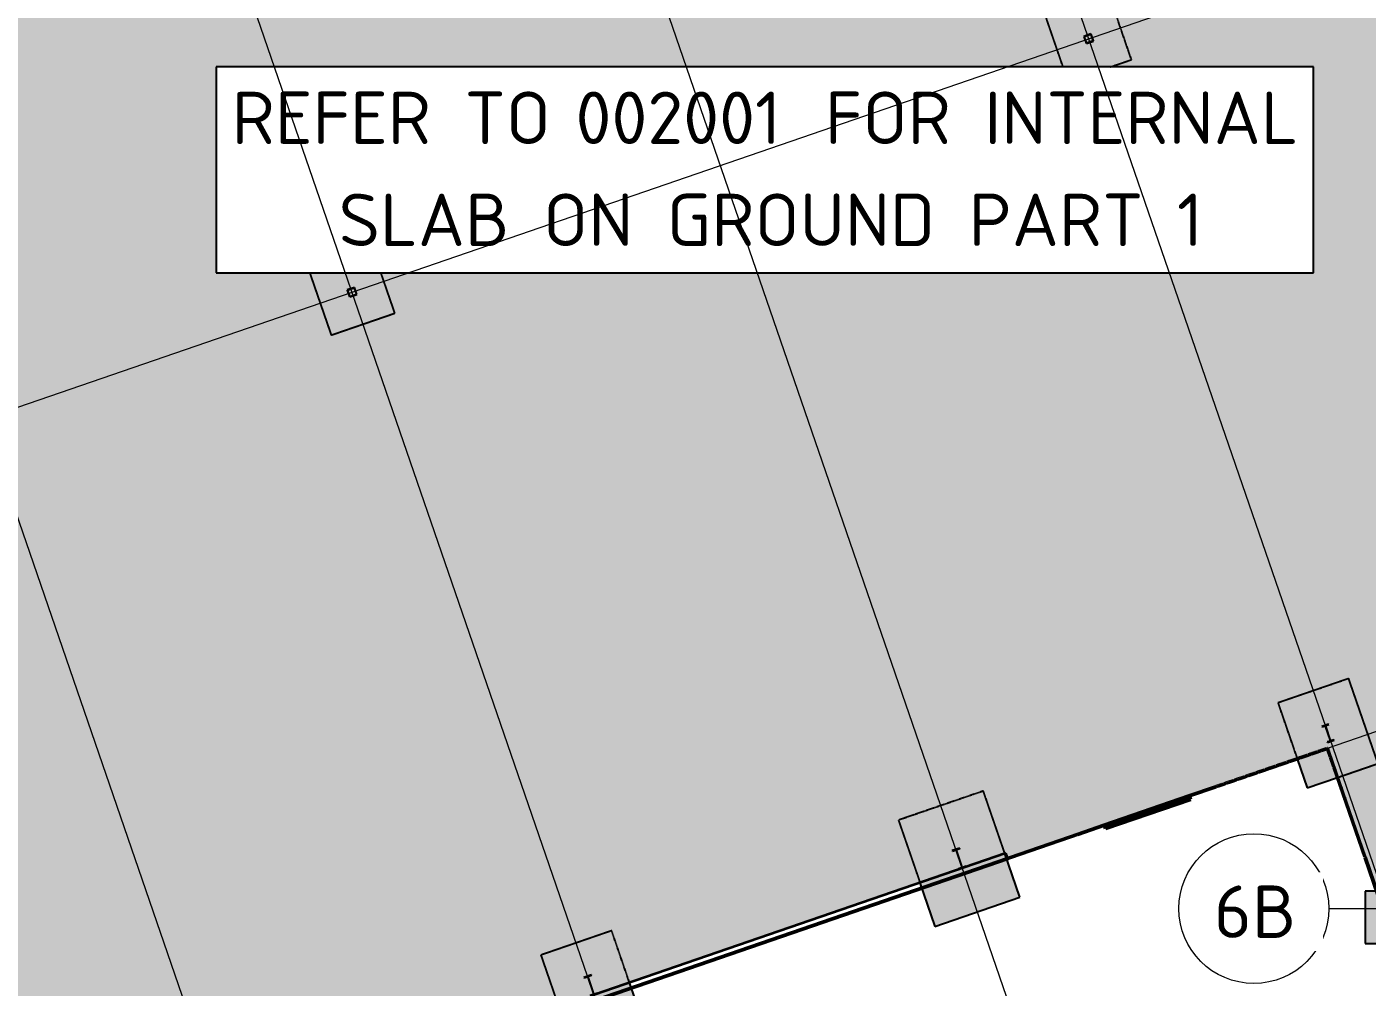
# Model space of a CAD drawing. Header units: millimetres. Extents: x 705 to 313061, y -3762 to 4071588.
# Drawn here: x 90742 to 126528, y 3967748 to 3993403 of the extents above; entities that cross this region are included whole.
import ezdxf

# ---------------------------------------------------------------- set-up
doc = ezdxf.new("R2010")
doc.units = ezdxf.units.MM
for name, pattern in [('Dash', [7, 5, -2]), ('Hidden Double', [7, 5, -2]), ('Hidden Half', [3, 2, -1])]:
    doc.linetypes.add(name, pattern=pattern)
for name, color, linetype, lineweight in [('A-000-T_TEXT', 231, 'Continuous', 13), ('A-010-M_LINE', 90, 'Continuous', 13), ('A-200-M_WALL_EXT', 113, 'Continuous', 13), ('A-230-H-FLOOR', 190, 'Continuous', 13), ('A-230-M_FLOOR', 192, 'Continuous', 13), ('A-230-MH_FLOOR', 190, 'Hidden Double', 13), ('S-160-M_FOUND', 171, 'Continuous', 13), ('S-160-MH_FOUND', 171, 'Hidden Half', 13), ('S-280-M_COLUMN', 52, 'Continuous', 13), ('S-280-MH_COLUMN', 52, 'Hidden Half', 13), ('Z-030-M_GRID', 191, 'Continuous', 13), ('Z-033_T_GRIDREF', 31, 'Continuous', 13)]:
    doc.layers.add(name, color=color, linetype=linetype, lineweight=lineweight)
doc.styles.add('ISOCPEUR_2', font='isocpeur.ttf', dxfattribs={"height": 1400})
doc.styles.add('ISOCPEUR_B_2', font='', dxfattribs={"height": 1400})
doc.styles.get('ISOCPEUR_B_2').set_extended_font_data('ISOCPEUR', bold=True)

# ---------------------------------------------------------------- blocks, each defined once
blk = doc.blocks.new('NRP_Column-Steel-SHS - SC444 - 200x200x6_0SHS-4110093-S1_001 - EXTERNAL PAVEMENT PLAN')
at = {"layer": 'S-280-M_COLUMN', "lineweight": 25}
for p, q in [((100, 100), (-100, 100)), ((-100, 100), (-100, -100)), ((-94, -94), (-94, 94)), ((-94, 94), (94, 94)), ((94, 94), (94, -94)), ((100, -100), (100, 100)), ((-100, -100), (100, -100)), ((94, -94), (-94, -94))]:
    blk.add_line(p, q, dxfattribs=at)
blk = doc.blocks.new('NRP_Column-Steel-SHS - SC444 - 200x200x6_0SHS-4110094-S1_001 - EXTERNAL PAVEMENT PLAN')
at = {"layer": 'S-280-M_COLUMN', "lineweight": 25}
for p, q in [((100, 100), (-100, 100)), ((-100, 100), (-100, -100)), ((-94, -94), (-94, 94)), ((-94, 94), (94, 94)), ((94, 94), (94, -94)), ((100, -100), (100, 100)), ((-100, -100), (100, -100)), ((94, -94), (-94, -94))]:
    blk.add_line(p, q, dxfattribs=at)
blk = doc.blocks.new('NRP_Column-Steel-UB - SC124 - 530UB82_0-V47-S1_001 - EXTERNAL PAVEMENT PLAN')
at = {"layer": 'S-280-M_COLUMN', "lineweight": 25}
for p, q in [((104.5, 528.2), (-104.5, 528.2)), ((-104.5, 528.2), (-104.5, 515)), ((-104.5, 515), (-18.8, 515)), ((-4.8, 501), (-4.8, 27.2)), ((4.8, 27.2), (4.8, 501)), ((18.8, 515), (104.5, 515)), ((104.5, 515), (104.5, 528.2)), ((-18.8, 13.2), (-104.5, 13.2)), ((-104.5, 13.2), (-104.5, 0)), ((-104.5, 0), (104.5, 0)), ((104.5, 13.2), (18.8, 13.2)), ((104.5, 0), (104.5, 13.2))]:
    blk.add_line(p, q, dxfattribs=at)
for centre, start, end in [((-18.8, 501), 0, 90), ((18.8, 501), 90, 180), ((-18.8, 27.2), 270, 0), ((18.8, 27.2), 180, 270)]:
    blk.add_arc(centre, 14, start, end, dxfattribs=at)
at = {"layer": 'S-280-MH_COLUMN', "lineweight": 25}
for centre, start, end in [((-18.8, 501), 0, 90), ((18.8, 501), 90, 180), ((-18.8, 27.2), 270, 0), ((18.8, 27.2), 180, 270)]:
    blk.add_arc(centre, 14, start, end, dxfattribs=at)
blk = doc.blocks.new('NRP_Column-Steel-UB - SC121 - 460UB67_1-V48-S1_001 - EXTERNAL PAVEMENT PLAN')
at = {"layer": 'S-280-M_COLUMN', "lineweight": 25}
for p, q in [((95, 453.8), (-95, 453.8)), ((-95, 453.8), (-95, 441.1)), ((-95, 441.1), (-15.65, 441.1)), ((-4.25, 429.7), (-4.25, 24.1)), ((4.25, 24.1), (4.25, 429.7)), ((15.65, 441.1), (95, 441.1)), ((95, 441.1), (95, 453.8)), ((-15.65, 12.7), (-95, 12.7)), ((-95, 12.7), (-95, 0)), ((-95, 0), (95, 0)), ((95, 12.7), (15.65, 12.7)), ((95, 0), (95, 12.7))]:
    blk.add_line(p, q, dxfattribs=at)
for centre, start, end in [((-15.65, 429.7), 0, 90), ((15.65, 429.7), 90, 180), ((-15.65, 24.1), 270, 0), ((15.65, 24.1), 180, 270)]:
    blk.add_arc(centre, 11.4, start, end, dxfattribs=at)
at = {"layer": 'S-280-MH_COLUMN', "lineweight": 25}
for centre, start, end in [((-15.65, 429.7), 0, 90), ((15.65, 429.7), 90, 180), ((-15.65, 24.1), 270, 0), ((15.65, 24.1), 180, 270)]:
    blk.add_arc(centre, 11.4, start, end, dxfattribs=at)
blk = doc.blocks.new('NRP_Foundation-Pad Footing Fibre _v2_ - PF4 -1800 x 1800 x 400d-V52-S1_001 - EXTERNAL PAVEMENT PLAN')
at = {"layer": 'S-160-MH_FOUND', "color": 9, "linetype": 'Dash', "lineweight": 25}
for p, q in [((910, 550), (-850, 550)), ((-850, 550), (-850, -1250)), ((-850, -1250), (290, -1250))]:
    blk.add_line(p, q, dxfattribs=at)
blk = doc.blocks.new('NRP_Foundation-Pad Footing Fibre _v2_ - PF4 -1800 x 1800 x 400d-V53-S1_001 - EXTERNAL PAVEMENT PLAN')
at = {"layer": 'S-160-MH_FOUND', "color": 9, "linetype": 'Dash', "lineweight": 25}
for p, q in [((950, 550), (-436, 550)), ((950, -1250), (950, 550)), ((-850, -653), (-850, -1250)), ((-850, -1250), (950, -1250))]:
    blk.add_line(p, q, dxfattribs=at)
blk = doc.blocks.new('NRP_Foundation-Pad Footing Fibre _v2_ - PF5 -1400 x 1400 x 400d-3893014-S1_001 - EXTERNAL PAVEMENT PLAN')
at = {"layer": 'S-160-M_FOUND', "linetype": 'Dash', "lineweight": 25}
blk.add_hatch(color=10, dxfattribs=at).paths.add_polyline_path([(-650, -1050), (750, -1050), (750, -444), (-70, -444), (-343, 350), (-650, 350), (-650, -444)])
at = {"layer": 'S-160-M_FOUND', "color": 9, "lineweight": 25}
for p, q in [((-343, 350), (-650, 350)), ((-650, 350), (-650, -1050)), ((750, -1050), (750, -444)), ((-650, -1050), (750, -1050))]:
    blk.add_line(p, q, dxfattribs=at)
at = {"layer": 'S-160-MH_FOUND', "color": 9, "linetype": 'Dash', "lineweight": 25}
for p, q in [((750, 350), (-343, 350)), ((750, -444), (750, 350))]:
    blk.add_line(p, q, dxfattribs=at)
blk = doc.blocks.new('NRP_Foundation-Pad Footing Fibre _v2_ - PF2 -2400 x 2000 x 600d-V18-S1_001 - EXTERNAL PAVEMENT PLAN')
at = {"layer": 'S-160-M_FOUND', "linetype": 'Dash', "lineweight": 25}
blk.add_hatch(color=10, dxfattribs=at).paths.add_polyline_path([(1250, -1350), (1250, -494), (427, -494), (427, -1350)])
at = {"layer": 'S-160-M_FOUND', "color": 9, "lineweight": 25}
for p, q in [((1250, -1350), (1250, -494)), ((427, -1350), (1250, -1350))]:
    blk.add_line(p, q, dxfattribs=at)
at = {"layer": 'S-160-MH_FOUND', "color": 9, "linetype": 'Dash', "lineweight": 25}
for p, q in [((1250, 650), (-1150, 650)), ((-1150, 650), (-1150, -1350)), ((1250, -494), (1250, 650)), ((-1150, -1350), (427, -1350))]:
    blk.add_line(p, q, dxfattribs=at)
blk = doc.blocks.new('NRP_Foundation-Pad Footing Fibre _v2_ - PF2 -2400 x 2000 x 600d-V22-S1_001 - EXTERNAL PAVEMENT PLAN')
at = {"layer": 'S-160-M_FOUND', "linetype": 'Dash', "lineweight": 25}
blk.add_hatch(color=10, dxfattribs=at).paths.add_polyline_path([(-1150, 650), (-1150, -1350), (-214, -1350), (-214, 650), (-928, 650)])
at = {"layer": 'S-160-M_FOUND', "color": 9, "lineweight": 25}
for p, q in [((-214, 650), (-1150, 650)), ((-1150, 650), (-1150, -1350)), ((-1150, -1350), (-214, -1350))]:
    blk.add_line(p, q, dxfattribs=at)
at = {"layer": 'S-160-MH_FOUND', "color": 9, "linetype": 'Dash', "lineweight": 25}
for p, q in [((1250, 650), (-214, 650)), ((1250, -1350), (1250, 650)), ((-214, -1350), (1250, -1350))]:
    blk.add_line(p, q, dxfattribs=at)
blk = doc.blocks.new('Grid - NRP_Grid-Head-320187-S1_001 - EXTERNAL PAVEMENT PLAN')
at = {"layer": 'Z-033_T_GRIDREF'}
blk.add_circle((0, 0), 5, dxfattribs=at)

msp = doc.modelspace()

# ---------------------------------------------------------------- hatches: boundary and pattern name
at = {"layer": 'A-230-H-FLOOR'}
h = msp.add_hatch(color=10, dxfattribs=at)
h.paths.add_polyline_path([(78184, 3958005), (101217, 3965936), (101266, 3965794), (103030, 3966402), (102981, 3966544), (116884, 3971331), (116933, 3971189), (125467, 3974128), (127055, 3969518), (220629, 3969518), (214971, 3992231), (209082, 3993483), (208097, 3999700), (203480, 3998968), (197520, 4036600), (192308, 4035296), (192266, 4035466), (189356, 4034738), (189398, 4034568), (187362, 4034059), (187326, 4034204), (185516, 4033751), (185552, 4033606), (170028, 4029722), (169445, 4031417), (168395, 4031056), (168346, 4031197), (166582, 4030590), (166631, 4030448), (153281, 4025851), (153232, 4025993), (151468, 4025386), (151517, 4025244), (111573, 4011490), (111524, 4011632), (109760, 4011024), (109809, 4010882), (90495, 4004232), (90446, 4004374), (88682, 4003766), (88731, 4003624), (65259, 3995542), (77678, 3959477)])
h.paths.add_polyline_path([(130349, 3969704), (130349, 3975808), (142762, 3980083), (146335, 3969704), (134676, 3969704)])
h.paths.add_polyline_path([(177237, 3978645), (177237, 3984145), (206537, 3984145), (206537, 3978645), (199818, 3978645)])
h.paths.add_polyline_path([(114111, 3986833), (95794, 3986833), (95794, 3992333), (125094, 3992333), (125094, 3986833), (116884, 3986833)])
at = {"layer": 'S-160-M_FOUND'}
msp.add_hatch(color=10, dxfattribs=at).paths.add_polyline_path([(114989, 3969371), (117258, 3970153), (116856, 3971321), (114587, 3970540)])

# ---------------------------------------------------------------- linework, layer by layer
at = {"layer": 'A-010-M_LINE', "lineweight": 25}
for p, q in [((125094, 3992333), (95794, 3992333)), ((95794, 3992333), (95794, 3986833)), ((125094, 3986833), (125094, 3992333)), ((95794, 3986833), (125094, 3986833))]:
    msp.add_line(p, q, dxfattribs=at)
at = {"layer": 'A-200-M_WALL_EXT', "lineweight": 35}
for p, q in [((116884, 3971331), (105888, 3967545)), ((105937, 3967403), (116933, 3971189)), ((116933, 3971189), (116884, 3971331))]:
    msp.add_line(p, q, dxfattribs=at)
at = {"layer": 'A-230-M_FLOOR', "color": 9, "lineweight": 25}
for p, q in [((122490, 3973103), (125467, 3974128)), ((125467, 3974128), (126470, 3971216)), ((116933, 3971189), (118795, 3971830))]:
    msp.add_line(p, q, dxfattribs=at)
at = {"layer": 'A-230-M_FLOOR', "lineweight": 50}
for p, q in [((121777, 3972857), (122490, 3973103)), ((119508, 3972076), (121777, 3972857)), ((121782, 3972844), (119513, 3972062)), ((121783, 3972842), (119513, 3972060)), ((121795, 3972804), (119526, 3972023)), ((119539, 3971986), (121808, 3972767)), ((119540, 3971984), (121809, 3972765)), ((121809, 3972765), (121782, 3972844)), ((118795, 3971830), (119508, 3972076)), ((119513, 3972062), (119540, 3971984)), ((119540, 3971984), (119540, 3971984)), ((103030, 3966402), (116933, 3971189)), ((126470, 3971216), (127055, 3969518))]:
    msp.add_line(p, q, dxfattribs=at)
at = {"layer": 'A-230-MH_FLOOR', "lineweight": 50}
for p, q in [((122490, 3973103), (125467, 3974128)), ((125467, 3974128), (126470, 3971216)), ((116933, 3971189), (118795, 3971830))]:
    msp.add_line(p, q, dxfattribs=at)
at = {"layer": 'S-160-M_FOUND', "color": 9, "lineweight": 25}
for p, q in [((117258, 3970153), (116856, 3971321)), ((114587, 3970540), (114989, 3969371)), ((114989, 3969371), (117258, 3970153))]:
    msp.add_line(p, q, dxfattribs=at)
at = {"layer": 'S-160-MH_FOUND', "color": 9, "linetype": 'Dash', "lineweight": 25}
for p, q in [((116282, 3972989), (114012, 3972208)), ((116856, 3971321), (116282, 3972989)), ((114012, 3972208), (114587, 3970540))]:
    msp.add_line(p, q, dxfattribs=at)
at = {"layer": 'Z-030-M_GRID'}
for p, q in [((106053, 3935121), (59063, 4071588)), ((115887, 3938507), (70062, 4071588))]:
    msp.add_line(p, q, dxfattribs=at)

# ---------------------------------------------------------------- block references
at = {"layer": 'S-160-MH_FOUND', "color": 9, "linetype": 'Dash', "lineweight": 25}
for name, p, rotation in [('NRP_Foundation-Pad Footing Fibre _v2_ - PF4 -1800 x 1800 x 400d-V53-S1_001 - EXTERNAL PAVEMENT PLAN', (118777, 3992924), 109.0004071202149), ('NRP_Foundation-Pad Footing Fibre _v2_ - PF4 -1800 x 1800 x 400d-V52-S1_001 - EXTERNAL PAVEMENT PLAN', (99111, 3986152), 109.0004071202154), ('NRP_Foundation-Pad Footing Fibre _v2_ - PF2 -2400 x 2000 x 600d-V18-S1_001 - EXTERNAL PAVEMENT PLAN', (125796, 3974692), 289.0004071201359), ('NRP_Foundation-Pad Footing Fibre _v2_ - PF2 -2400 x 2000 x 600d-V22-S1_001 - EXTERNAL PAVEMENT PLAN', (105487, 3967633), 109.0004071202155)]:
    msp.add_blockref(name, p, dxfattribs=dict(at, rotation=rotation))
msp.add_blockref('NRP_Foundation-Pad Footing Fibre _v2_ - PF5 -1400 x 1400 x 400d-3893014-S1_001 - EXTERNAL PAVEMENT PLAN', (127125, 3969962), dxfattribs=at)
at = {"layer": 'S-280-M_COLUMN', "lineweight": 25, "rotation": 19.00040712021459}
for name, p in [('NRP_Column-Steel-SHS - SC444 - 200x200x6_0SHS-4110094-S1_001 - EXTERNAL PAVEMENT PLAN', (119092, 3993085)), ('NRP_Column-Steel-SHS - SC444 - 200x200x6_0SHS-4110093-S1_001 - EXTERNAL PAVEMENT PLAN', (99425, 3986313))]:
    msp.add_blockref(name, p, dxfattribs=at)
at = {"layer": 'S-280-MH_COLUMN', "lineweight": 25, "rotation": 19.00040712021459}
for name, p in [('NRP_Column-Steel-UB - SC121 - 460UB67_1-V48-S1_001 - EXTERNAL PAVEMENT PLAN', (125555, 3974317)), ('NRP_Column-Steel-UB - SC124 - 530UB82_0-V47-S1_001 - EXTERNAL PAVEMENT PLAN', (115721, 3970931)), ('NRP_Column-Steel-UB - SC124 - 530UB82_0-V47-S1_001 - EXTERNAL PAVEMENT PLAN', (105888, 3967545))]:
    msp.add_blockref(name, p, dxfattribs=at)
at = {"layer": 'Z-033_T_GRIDREF', "xscale": 399.9999999999997, "yscale": 399.9999999999997, "zscale": 399.9999999999997, "rotation": 269.9999999999999}
msp.add_blockref('Grid - NRP_Grid-Head-320187-S1_001 - EXTERNAL PAVEMENT PLAN', (123502, 3969847), dxfattribs=at)

# ---------------------------------------------------------------- texts
at = {"layer": 'A-000-T_TEXT', "color": 7, "lineweight": 18, "char_height": 1400, "attachment_point": 1}
for s, insert, width, style in [('REFER TO ', (96210, 3991672), 11127.42, 'ISOCPEUR_2'), ('002001', (105391, 3991672), 6990.72, 'ISOCPEUR_B_2'), (' FOR INTERNAL ', (111159, 3991672), 16129.95, 'ISOCPEUR_2'), ('SLAB ON GROUND PART 1', (99068, 3988947), 27161.17, 'ISOCPEUR_2')]:
    msp.add_mtext(s, dxfattribs=dict(at, insert=insert, width=width, style=style))

# ---------------------------------------------------------------- next in the draw order: texts
at = {"layer": 'Z-033_T_GRIDREF', "insert": (122435, 3970466), "char_height": 1400, "width": 2565.4, "attachment_point": 1, "style": 'ISOCPEUR_2', "bg_fill": 3, "box_fill_scale": 1.25, "bg_fill_color": 256, "bg_fill_true_color": 13158600, "bg_fill_transparency": 0}
msp.add_mtext('6B', dxfattribs=at)

# ---------------------------------------------------------------- next in the draw order: linework, layer by layer
at = {"layer": 'Z-030-M_GRID'}
for p, q in [((125720, 3941893), (81062, 4071588)), ((136202, 3943395), (92061, 4071588)), ((49690, 3969187), (175823, 4012620)), ((177577, 3992071), (56202, 3950277)), ((125502, 3969847), (222776, 3969847))]:
    msp.add_line(p, q, dxfattribs=at)

doc.saveas('drawing.dxf')
